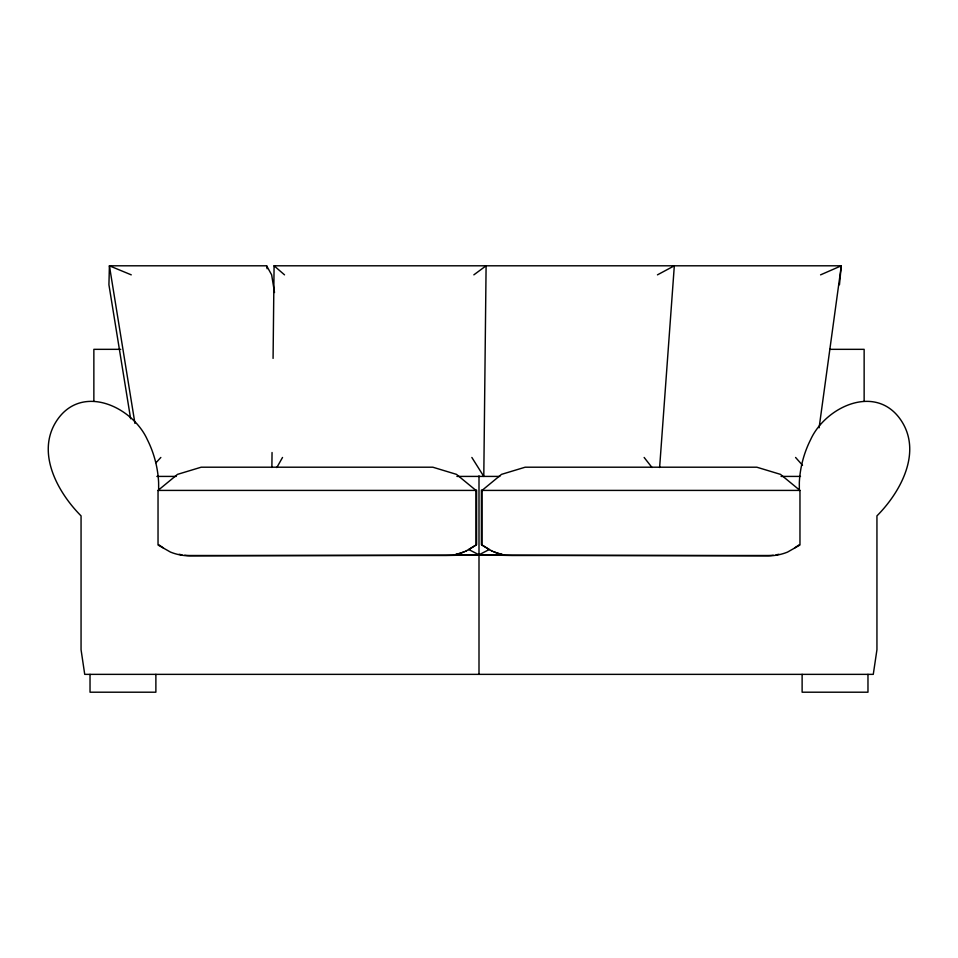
<?xml version="1.0" encoding="UTF-8"?>
<svg xmlns="http://www.w3.org/2000/svg" width="958" height="958" viewBox="0 0 958 958"><rect width="100%" height="100%" fill="white"/><g stroke="black" fill="none" stroke-linecap="round" stroke-linejoin="round"><path stroke-width="1.44" d="M271.88 467.456L272.048 452.511M273.078 358.412L274.084 265.797L841.292 265.797L839.459 284.754M659.619 467.516L674.324 265.797L657.451 274.85M819.102 427.807L841.292 265.797L820.575 274.85M276.802 467.564L282.526 457.457M156.034 462.714L160.836 457.457M466.774 550.646L463.54 552.095A51.552 51.552 0 0 1 452.679 555.149L189.708 555.82A51.133 51.133 0 0 1 170.476 552.083L158.034 545.018L158.034 490.412L177.553 474.354L201.168 467.205L432.836 467.205L456.451 474.354L475.97 490.412L475.97 545.018L468.701 549.676M489.299 549.676L482.03 545.018L482.03 490.412L501.549 474.354L525.164 467.205L756.832 467.205L780.447 474.354L799.966 490.412L799.966 545.018L787.536 552.095A51.133 51.133 0 0 1 768.292 555.832L505.321 555.149A51.552 51.552 0 0 1 494.46 552.095L491.226 550.646M473.851 274.85L486.101 265.797L483.79 476.413L471.851 457.457M799.331 544.707L794.565 547.952M489.119 549.593L479 554.802L445.877 555.496L190.343 555.508A51.133 51.133 0 0 1 184.738 555.209M466.139 550.958L476.593 544.707L476.593 490.089M274.515 292.525L271.653 274.85L266.635 265.797L109.416 265.797L108.925 284.754L130.635 418.754M120.732 349.335L93.86 349.335L93.86 401.222M829.808 349.335L864.14 349.335L864.14 401.222M156.873 476.413L176.164 476.413M456.918 476.413L499.813 476.413M781.093 476.413L800.505 476.413M158.034 490.412L475.97 490.412M482.03 490.412L799.966 490.412M456.271 554.802L501.729 554.802M131.258 274.85L109.416 265.797L134.934 423.388M491.861 550.958L481.407 544.707L481.407 490.089M468.881 549.593L479 554.802L512.123 555.496L767.657 555.508A51.133 51.133 0 0 0 773.262 555.209M163.435 547.952L158.669 544.707M274.084 265.797L284.526 274.85M795.571 457.457L802.517 465.265M644.135 457.457L651.991 467.492M266.635 265.797L267.102 268.743M867.972 674.36L867.972 692.203L802.121 692.203L802.121 674.36M799.331 490.089L799.331 482.425A107.021 107.021 0 0 1 810.636 439.602C825.257 407.366 874.235 383.823 899.754 418.49C923.177 450.559 901.215 491.466 876.941 515.883L876.941 649.716L873.277 674.36L84.723 674.36L81.059 649.716L81.059 515.883C56.785 491.466 34.823 450.559 58.246 418.49C83.729 383.847 132.803 407.342 147.328 439.626A107.021 107.021 0 0 1 158.609 482.425L158.669 490.089M479 475.886L479 674.36M155.879 674.36L155.879 692.203L90.028 692.203L90.028 674.36M778.806 554.287A51.133 51.133 0 0 1 776.052 554.826M501.932 554.299A51.732 51.732 0 0 1 493.837 551.772M181.948 554.826A51.133 51.133 0 0 1 179.194 554.287M464.163 551.772A51.732 51.732 0 0 1 456.068 554.299"/></g></svg>
